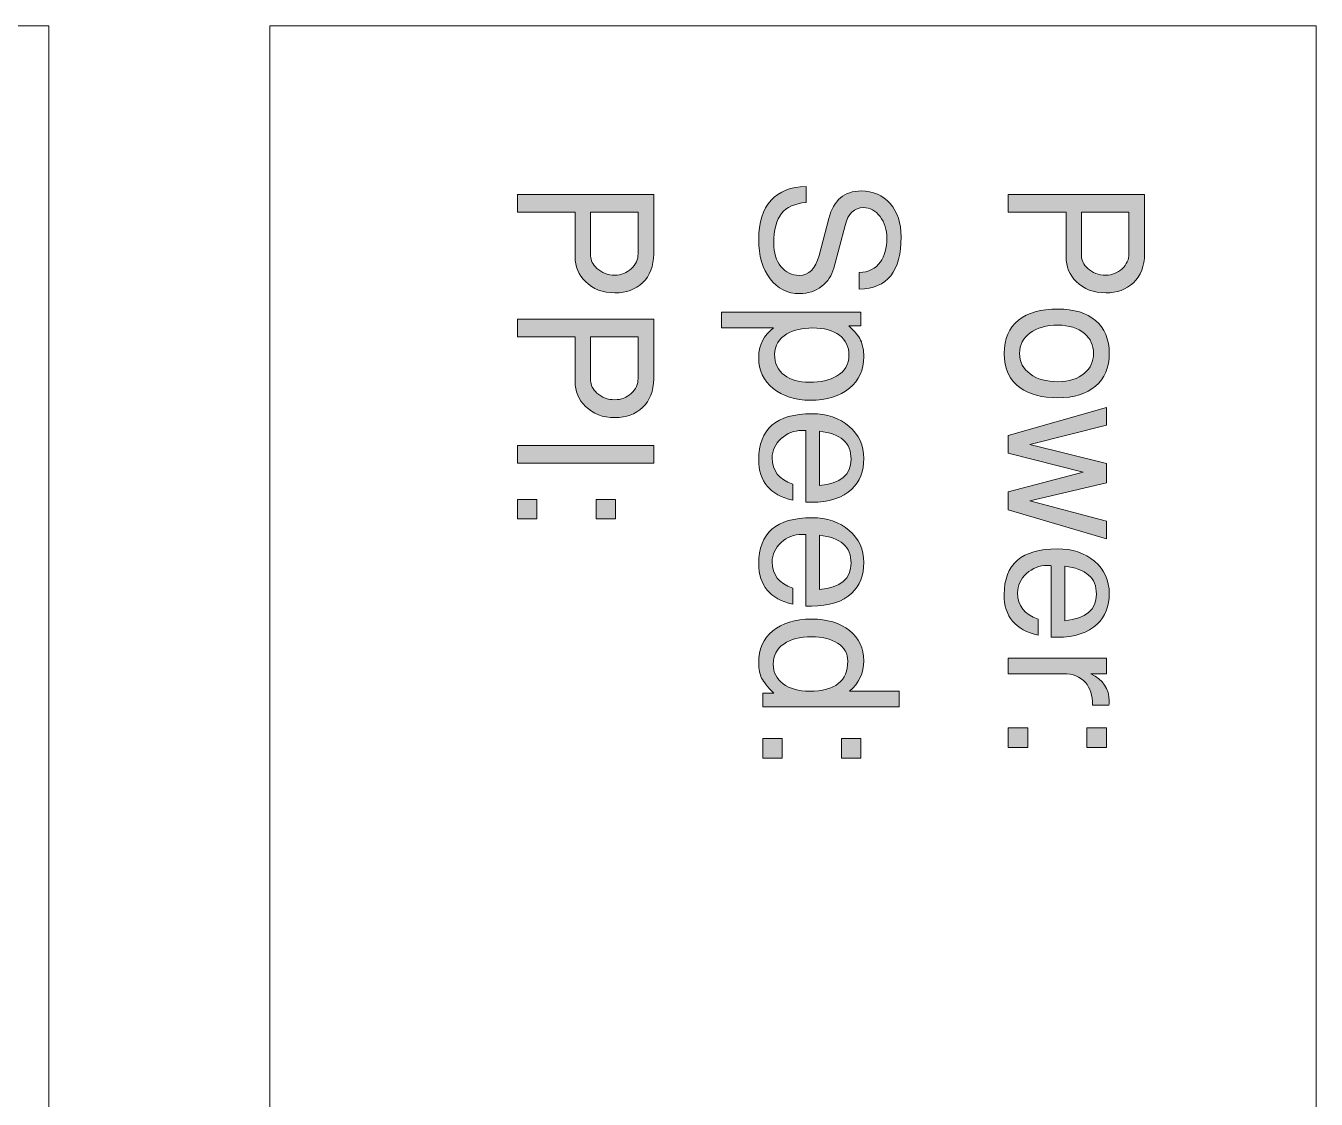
# Model space of a CAD drawing. Header units: inches. Extents: x 0.59 to 9.35, y -3.46 to -0.44.
# Drawn here: x 3.75 to 4.901, y -1.398 to -0.441 of the extents above; entities that cross this region are included whole.
import ezdxf

# ---------------------------------------------------------------- set-up
doc = ezdxf.new("R2010")
doc.units = ezdxf.units.IN
doc.header["$MEASUREMENT"] = 0
doc.layers.add('Layer 1', color=7, linetype='Continuous')

# ---------------------------------------------------------------- blocks, each defined once
blk = doc.blocks.new('block 39')
at = {"layer": 'Layer 1', "true_color": 0xed1f24}
h = blk.add_hatch(color=240, dxfattribs=at)
h.dxf.hatch_style = 2
edge = h.paths.add_edge_path()
edge.add_spline(control_points=[(4.7131, -0.679), (4.7022, -0.679), (4.6934, -0.6757), (4.6867, -0.669), (4.6806, -0.663), (4.6776, -0.6556), (4.6776, -0.6468), (4.6776, -0.6468), (4.6776, -0.607), (4.6776, -0.607), (4.6776, -0.607), (4.6261, -0.607), (4.6261, -0.607), (4.6261, -0.607), (4.6261, -0.5913), (4.6261, -0.5913), (4.6261, -0.5913), (4.7476, -0.5913), (4.7476, -0.5913), (4.7476, -0.5913), (4.7476, -0.6443), (4.7476, -0.6443), (4.7476, -0.6552), (4.7442, -0.6638), (4.7376, -0.6702), (4.7312, -0.676), (4.7231, -0.679), (4.7131, -0.679)], knot_values=[0, 0, 0, 0, 1, 1, 1, 2, 2, 2, 3, 3, 3, 4, 4, 4, 5, 5, 5, 6, 6, 6, 7, 7, 7, 8, 8, 8, 9, 9, 9, 9], degree=3, periodic=1)
edge = h.paths.add_edge_path()
edge.add_spline(control_points=[(4.7131, -0.6632), (4.7186, -0.6632), (4.7234, -0.6613), (4.7276, -0.6575), (4.7317, -0.6537), (4.7337, -0.6493), (4.7337, -0.6442), (4.7337, -0.6442), (4.7337, -0.607), (4.7337, -0.607), (4.7337, -0.607), (4.6914, -0.607), (4.6914, -0.607), (4.6914, -0.607), (4.6914, -0.6462), (4.6914, -0.6462), (4.6914, -0.65), (4.6932, -0.6537), (4.6969, -0.6572), (4.7012, -0.6612), (4.7066, -0.6632), (4.7131, -0.6632)], knot_values=[0, 0, 0, 0, 1, 1, 1, 2, 2, 2, 3, 3, 3, 4, 4, 4, 5, 5, 5, 6, 6, 6, 7, 7, 7, 7], degree=3, periodic=1)
h = blk.add_hatch(color=240, dxfattribs=at)
h.dxf.hatch_style = 2
edge = h.paths.add_edge_path()
edge.add_spline(control_points=[(4.6704, -0.7725), (4.6562, -0.7725), (4.645, -0.7696), (4.6367, -0.7638), (4.6272, -0.757), (4.6224, -0.7468), (4.6224, -0.733), (4.6224, -0.72), (4.6267, -0.7101), (4.6352, -0.7033), (4.6435, -0.6968), (4.6552, -0.6935), (4.6704, -0.6935), (4.6846, -0.6935), (4.6958, -0.6969), (4.7039, -0.7037), (4.712, -0.7106), (4.7161, -0.7203), (4.7161, -0.733), (4.7161, -0.7457), (4.712, -0.7554), (4.7039, -0.7622), (4.6958, -0.7691), (4.6846, -0.7725), (4.6704, -0.7725)], knot_values=[0, 0, 0, 0, 1, 1, 1, 2, 2, 2, 3, 3, 3, 4, 4, 4, 5, 5, 5, 6, 6, 6, 7, 7, 7, 8, 8, 8, 8], degree=3, periodic=1)
edge = h.paths.add_edge_path()
edge.add_spline(control_points=[(4.6704, -0.7582), (4.6803, -0.7582), (4.6882, -0.7557), (4.6941, -0.7507), (4.6994, -0.7461), (4.7021, -0.7402), (4.7021, -0.733), (4.7021, -0.7258), (4.6994, -0.7199), (4.6941, -0.7153), (4.6882, -0.7103), (4.6803, -0.7078), (4.6704, -0.7078), (4.6601, -0.7078), (4.6518, -0.7101), (4.6456, -0.7147), (4.6393, -0.7192), (4.6362, -0.7253), (4.6362, -0.733), (4.6362, -0.7407), (4.6393, -0.7468), (4.6456, -0.7513), (4.6518, -0.7559), (4.6601, -0.7582), (4.6704, -0.7582)], knot_values=[0, 0, 0, 0, 1, 1, 1, 2, 2, 2, 3, 3, 3, 4, 4, 4, 5, 5, 5, 6, 6, 6, 7, 7, 7, 8, 8, 8, 8], degree=3, periodic=1)
h = blk.add_hatch(color=240, dxfattribs=at)
h.dxf.hatch_style = 2
h.paths.add_polyline_path([(4.7136, -0.8982), (4.6261, -0.8723), (4.6261, -0.8565), (4.693, -0.8388), (4.6261, -0.822), (4.6261, -0.8062), (4.7136, -0.7812), (4.7136, -0.7969), (4.6453, -0.8142), (4.7136, -0.831), (4.7136, -0.8483), (4.6452, -0.8645), (4.7136, -0.8825)])
h = blk.add_hatch(color=240, dxfattribs=at)
h.dxf.hatch_style = 2
edge = h.paths.add_edge_path()
edge.add_spline(control_points=[(4.6694, -0.986), (4.6673, -0.986), (4.6656, -0.9859), (4.6642, -0.9858), (4.6642, -0.9858), (4.6642, -0.9222), (4.6642, -0.9222), (4.6635, -0.922), (4.6623, -0.922), (4.6609, -0.922), (4.6539, -0.922), (4.6477, -0.9244), (4.6424, -0.9292), (4.6371, -0.934), (4.6344, -0.9398), (4.6344, -0.9464), (4.6344, -0.9579), (4.6405, -0.9658), (4.6527, -0.9699), (4.6527, -0.9699), (4.6527, -0.9842), (4.6527, -0.9842), (4.6325, -0.9795), (4.6224, -0.9674), (4.6224, -0.948), (4.6224, -0.9208), (4.6382, -0.9072), (4.6697, -0.9072), (4.6833, -0.9072), (4.6944, -0.9109), (4.7031, -0.9183), (4.7117, -0.9258), (4.7161, -0.9353), (4.7161, -0.947), (4.7161, -0.9584), (4.7125, -0.9675), (4.7054, -0.9743), (4.6973, -0.982), (4.6853, -0.9859), (4.6694, -0.986)], knot_values=[0, 0, 0, 0, 1, 1, 1, 2, 2, 2, 3, 3, 3, 4, 4, 4, 5, 5, 5, 6, 6, 6, 7, 7, 7, 8, 8, 8, 9, 9, 9, 10, 10, 10, 11, 11, 11, 12, 12, 12, 13, 13, 13, 13], degree=3, periodic=1)
edge = h.paths.add_edge_path()
edge.add_spline(control_points=[(4.6766, -0.9712), (4.6953, -0.9694), (4.7047, -0.9615), (4.7047, -0.9476), (4.7047, -0.9331), (4.6953, -0.9248), (4.6766, -0.9227), (4.6766, -0.9227), (4.6766, -0.9712), (4.6766, -0.9712)], knot_values=[0, 0, 0, 0, 1, 1, 1, 2, 2, 2, 3, 3, 3, 3], degree=3, periodic=1)
h = blk.add_hatch(color=240, dxfattribs=at)
h.dxf.hatch_style = 2
edge = h.paths.add_edge_path()
edge.add_spline(control_points=[(4.7012, -1.0465), (4.7012, -1.0379), (4.6991, -1.0312), (4.6949, -1.0263), (4.6902, -1.0211), (4.6836, -1.0185), (4.6751, -1.0185), (4.6751, -1.0185), (4.6261, -1.0185), (4.6261, -1.0185), (4.6261, -1.0185), (4.6261, -1.0045), (4.6261, -1.0045), (4.6261, -1.0045), (4.7136, -1.0045), (4.7136, -1.0045), (4.7136, -1.0045), (4.7136, -1.0185), (4.7136, -1.0185), (4.7136, -1.0185), (4.6996, -1.0185), (4.6996, -1.0185), (4.7106, -1.024), (4.7161, -1.032), (4.7161, -1.0425), (4.7161, -1.0434), (4.716, -1.0447), (4.7157, -1.0465), (4.7157, -1.0465), (4.7012, -1.0465), (4.7012, -1.0465)], knot_values=[0, 0, 0, 0, 1, 1, 1, 2, 2, 2, 3, 3, 3, 4, 4, 4, 5, 5, 5, 6, 6, 6, 7, 7, 7, 8, 8, 8, 9, 9, 9, 10, 10, 10, 10], degree=3, periodic=1)
h = blk.add_hatch(color=240, dxfattribs=at)
h.dxf.hatch_style = 2
h.paths.add_polyline_path([(4.6261, -1.0842), (4.6261, -1.0668), (4.6434, -1.0668), (4.6434, -1.0842)])
h.paths.add_polyline_path([(4.6962, -1.0842), (4.6962, -1.0668), (4.7136, -1.0668), (4.7136, -1.0842)])
at = {"layer": 'Layer 1', "lineweight": 0}
for points in [[(4.7136, -0.8982), (4.6261, -0.8723), (4.6261, -0.8565), (4.693, -0.8388), (4.6261, -0.822), (4.6261, -0.8062), (4.7136, -0.7812), (4.7136, -0.7969), (4.6453, -0.8142), (4.7136, -0.831), (4.7136, -0.8483), (4.6452, -0.8645), (4.7136, -0.8825), (4.7136, -0.8982)], [(4.6261, -1.0842), (4.6261, -1.0668), (4.6434, -1.0668), (4.6434, -1.0842), (4.6261, -1.0842)], [(4.6962, -1.0842), (4.6962, -1.0668), (4.7136, -1.0668), (4.7136, -1.0842), (4.6962, -1.0842)]]:
    blk.add_lwpolyline(points, dxfattribs=at)
for points, knots in [([(4.7131, -0.679), (4.7022, -0.679), (4.6934, -0.6757), (4.6867, -0.669), (4.6806, -0.663), (4.6776, -0.6556), (4.6776, -0.6468), (4.6776, -0.6468), (4.6776, -0.607), (4.6776, -0.607), (4.6776, -0.607), (4.6261, -0.607), (4.6261, -0.607), (4.6261, -0.607), (4.6261, -0.5913), (4.6261, -0.5913), (4.6261, -0.5913), (4.7476, -0.5913), (4.7476, -0.5913), (4.7476, -0.5913), (4.7476, -0.6443), (4.7476, -0.6443), (4.7476, -0.6552), (4.7442, -0.6638), (4.7376, -0.6702), (4.7312, -0.676), (4.7231, -0.679), (4.7131, -0.679)], [0, 0, 0, 0, 1, 1, 1, 2, 2, 2, 3, 3, 3, 4, 4, 4, 5, 5, 5, 6, 6, 6, 7, 7, 7, 8, 8, 8, 9, 9, 9, 9]), ([(4.7131, -0.6632), (4.7186, -0.6632), (4.7234, -0.6613), (4.7276, -0.6575), (4.7317, -0.6537), (4.7337, -0.6493), (4.7337, -0.6442), (4.7337, -0.6442), (4.7337, -0.607), (4.7337, -0.607), (4.7337, -0.607), (4.6914, -0.607), (4.6914, -0.607), (4.6914, -0.607), (4.6914, -0.6462), (4.6914, -0.6462), (4.6914, -0.65), (4.6932, -0.6537), (4.6969, -0.6572), (4.7012, -0.6612), (4.7066, -0.6632), (4.7131, -0.6632)], [0, 0, 0, 0, 1, 1, 1, 2, 2, 2, 3, 3, 3, 4, 4, 4, 5, 5, 5, 6, 6, 6, 7, 7, 7, 7]), ([(4.6704, -0.7725), (4.6562, -0.7725), (4.645, -0.7696), (4.6367, -0.7638), (4.6272, -0.757), (4.6224, -0.7468), (4.6224, -0.733), (4.6224, -0.72), (4.6267, -0.7101), (4.6352, -0.7033), (4.6435, -0.6968), (4.6552, -0.6935), (4.6704, -0.6935), (4.6846, -0.6935), (4.6958, -0.6969), (4.7039, -0.7037), (4.712, -0.7106), (4.7161, -0.7203), (4.7161, -0.733), (4.7161, -0.7457), (4.712, -0.7554), (4.7039, -0.7622), (4.6958, -0.7691), (4.6846, -0.7725), (4.6704, -0.7725)], [0, 0, 0, 0, 1, 1, 1, 2, 2, 2, 3, 3, 3, 4, 4, 4, 5, 5, 5, 6, 6, 6, 7, 7, 7, 8, 8, 8, 8]), ([(4.6704, -0.7582), (4.6803, -0.7582), (4.6882, -0.7557), (4.6941, -0.7507), (4.6994, -0.7461), (4.7021, -0.7402), (4.7021, -0.733), (4.7021, -0.7258), (4.6994, -0.7199), (4.6941, -0.7153), (4.6882, -0.7103), (4.6803, -0.7078), (4.6704, -0.7078), (4.6601, -0.7078), (4.6518, -0.7101), (4.6456, -0.7147), (4.6393, -0.7192), (4.6362, -0.7253), (4.6362, -0.733), (4.6362, -0.7407), (4.6393, -0.7468), (4.6456, -0.7513), (4.6518, -0.7559), (4.6601, -0.7582), (4.6704, -0.7582)], [0, 0, 0, 0, 1, 1, 1, 2, 2, 2, 3, 3, 3, 4, 4, 4, 5, 5, 5, 6, 6, 6, 7, 7, 7, 8, 8, 8, 8]), ([(4.6694, -0.986), (4.6673, -0.986), (4.6656, -0.9859), (4.6642, -0.9858), (4.6642, -0.9858), (4.6642, -0.9222), (4.6642, -0.9222), (4.6635, -0.922), (4.6623, -0.922), (4.6609, -0.922), (4.6539, -0.922), (4.6477, -0.9244), (4.6424, -0.9292), (4.6371, -0.934), (4.6344, -0.9398), (4.6344, -0.9464), (4.6344, -0.9579), (4.6405, -0.9658), (4.6527, -0.9699), (4.6527, -0.9699), (4.6527, -0.9842), (4.6527, -0.9842), (4.6325, -0.9795), (4.6224, -0.9674), (4.6224, -0.948), (4.6224, -0.9208), (4.6382, -0.9072), (4.6697, -0.9072), (4.6833, -0.9072), (4.6944, -0.9109), (4.7031, -0.9183), (4.7117, -0.9258), (4.7161, -0.9353), (4.7161, -0.947), (4.7161, -0.9584), (4.7125, -0.9675), (4.7054, -0.9743), (4.6973, -0.982), (4.6853, -0.9859), (4.6694, -0.986)], [0, 0, 0, 0, 1, 1, 1, 2, 2, 2, 3, 3, 3, 4, 4, 4, 5, 5, 5, 6, 6, 6, 7, 7, 7, 8, 8, 8, 9, 9, 9, 10, 10, 10, 11, 11, 11, 12, 12, 12, 13, 13, 13, 13]), ([(4.6766, -0.9712), (4.6953, -0.9694), (4.7047, -0.9615), (4.7047, -0.9476), (4.7047, -0.9331), (4.6953, -0.9248), (4.6766, -0.9227), (4.6766, -0.9227), (4.6766, -0.9712), (4.6766, -0.9712)], [0, 0, 0, 0, 1, 1, 1, 2, 2, 2, 3, 3, 3, 3]), ([(4.7012, -1.0465), (4.7012, -1.0379), (4.6991, -1.0312), (4.6949, -1.0263), (4.6902, -1.0211), (4.6836, -1.0185), (4.6751, -1.0185), (4.6751, -1.0185), (4.6261, -1.0185), (4.6261, -1.0185), (4.6261, -1.0185), (4.6261, -1.0045), (4.6261, -1.0045), (4.6261, -1.0045), (4.7136, -1.0045), (4.7136, -1.0045), (4.7136, -1.0045), (4.7136, -1.0185), (4.7136, -1.0185), (4.7136, -1.0185), (4.6996, -1.0185), (4.6996, -1.0185), (4.7106, -1.024), (4.7161, -1.032), (4.7161, -1.0425), (4.7161, -1.0434), (4.716, -1.0447), (4.7157, -1.0465), (4.7157, -1.0465), (4.7012, -1.0465), (4.7012, -1.0465)], [0, 0, 0, 0, 1, 1, 1, 2, 2, 2, 3, 3, 3, 4, 4, 4, 5, 5, 5, 6, 6, 6, 7, 7, 7, 8, 8, 8, 9, 9, 9, 10, 10, 10, 10])]:
    blk.add_open_spline(points, degree=3, knots=knots, dxfattribs=at)
blk = doc.blocks.new('block 41')
at = {"layer": 'Layer 1', "true_color": 0xed1f24}
h = blk.add_hatch(color=240, dxfattribs=at)
h.dxf.hatch_style = 2
edge = h.paths.add_edge_path()
edge.add_spline(control_points=[(4.4401, -0.6797), (4.4292, -0.6797), (4.4204, -0.6753), (4.4137, -0.6665), (4.407, -0.6577), (4.4036, -0.646), (4.4036, -0.6315), (4.4036, -0.6162), (4.4073, -0.6045), (4.4146, -0.5965), (4.422, -0.5885), (4.4323, -0.5844), (4.4458, -0.5842), (4.4458, -0.5842), (4.4458, -0.5985), (4.4458, -0.5985), (4.4358, -0.5993), (4.4285, -0.6025), (4.424, -0.6082), (4.4194, -0.614), (4.4171, -0.6228), (4.4171, -0.6348), (4.4171, -0.6434), (4.4192, -0.6503), (4.4234, -0.6556), (4.4277, -0.6608), (4.4331, -0.6635), (4.4398, -0.6635), (4.4484, -0.6635), (4.4543, -0.6575), (4.4574, -0.6456), (4.4574, -0.6456), (4.4661, -0.6127), (4.4661, -0.6127), (4.4704, -0.5963), (4.48, -0.5882), (4.4949, -0.5882), (4.5056, -0.5882), (4.5142, -0.5919), (4.5208, -0.5994), (4.5273, -0.6069), (4.5306, -0.6168), (4.5306, -0.629), (4.5306, -0.6597), (4.5182, -0.6753), (4.4933, -0.6758), (4.4933, -0.6758), (4.4933, -0.661), (4.4933, -0.661), (4.5016, -0.6605), (4.5079, -0.6574), (4.5121, -0.6515), (4.5159, -0.6463), (4.5178, -0.6392), (4.5178, -0.6303), (4.5178, -0.6227), (4.5158, -0.6162), (4.5118, -0.6109), (4.5078, -0.6056), (4.5028, -0.603), (4.4968, -0.603), (4.4888, -0.603), (4.4834, -0.6083), (4.4806, -0.619), (4.4806, -0.619), (4.4706, -0.657), (4.4706, -0.657), (4.4688, -0.6635), (4.4652, -0.6689), (4.4598, -0.6732), (4.454, -0.6775), (4.4475, -0.6797), (4.4401, -0.6797)], knot_values=[0, 0, 0, 0, 1, 1, 1, 2, 2, 2, 3, 3, 3, 4, 4, 4, 5, 5, 5, 6, 6, 6, 7, 7, 7, 8, 8, 8, 9, 9, 9, 10, 10, 10, 11, 11, 11, 12, 12, 12, 13, 13, 13, 14, 14, 14, 15, 15, 15, 16, 16, 16, 17, 17, 17, 18, 18, 18, 19, 19, 19, 20, 20, 20, 21, 21, 21, 22, 22, 22, 23, 23, 23, 24, 24, 24, 24], degree=3, periodic=1)
h = blk.add_hatch(color=240, dxfattribs=at)
h.dxf.hatch_style = 2
edge = h.paths.add_edge_path()
edge.add_spline(control_points=[(4.4496, -0.7747), (4.4361, -0.7747), (4.425, -0.7712), (4.4165, -0.7642), (4.4079, -0.7573), (4.4036, -0.7482), (4.4036, -0.737), (4.4036, -0.7257), (4.408, -0.7168), (4.4168, -0.7103), (4.4168, -0.7103), (4.3706, -0.7103), (4.3706, -0.7103), (4.3706, -0.7103), (4.3706, -0.6963), (4.3706, -0.6963), (4.3706, -0.6963), (4.4948, -0.6963), (4.4948, -0.6963), (4.4948, -0.6963), (4.4948, -0.7085), (4.4948, -0.7085), (4.4948, -0.7085), (4.484, -0.7085), (4.484, -0.7085), (4.4891, -0.7132), (4.4926, -0.7174), (4.4945, -0.7213), (4.4963, -0.7252), (4.4973, -0.7301), (4.4973, -0.736), (4.4973, -0.7477), (4.493, -0.757), (4.4845, -0.7641), (4.4759, -0.7711), (4.4643, -0.7747), (4.4496, -0.7747)], knot_values=[0, 0, 0, 0, 1, 1, 1, 2, 2, 2, 3, 3, 3, 4, 4, 4, 5, 5, 5, 6, 6, 6, 7, 7, 7, 8, 8, 8, 9, 9, 9, 10, 10, 10, 11, 11, 11, 12, 12, 12, 12], degree=3, periodic=1)
edge = h.paths.add_edge_path()
edge.add_spline(control_points=[(4.4488, -0.7587), (4.4588, -0.7587), (4.4669, -0.7568), (4.4731, -0.7532), (4.4805, -0.749), (4.4841, -0.7428), (4.4841, -0.7346), (4.4841, -0.7269), (4.4813, -0.721), (4.4756, -0.7167), (4.47, -0.7125), (4.462, -0.7103), (4.4516, -0.7103), (4.4425, -0.7103), (4.4349, -0.7121), (4.4288, -0.7156), (4.4215, -0.7198), (4.4178, -0.7259), (4.4178, -0.7337), (4.4178, -0.7419), (4.4207, -0.7482), (4.4265, -0.7525), (4.4318, -0.7566), (4.4392, -0.7587), (4.4488, -0.7587)], knot_values=[0, 0, 0, 0, 1, 1, 1, 2, 2, 2, 3, 3, 3, 4, 4, 4, 5, 5, 5, 6, 6, 6, 7, 7, 7, 8, 8, 8, 8], degree=3, periodic=1)
h = blk.add_hatch(color=240, dxfattribs=at)
h.dxf.hatch_style = 2
edge = h.paths.add_edge_path()
edge.add_spline(control_points=[(4.4506, -0.8657), (4.4485, -0.8657), (4.4468, -0.8656), (4.4455, -0.8655), (4.4455, -0.8655), (4.4455, -0.8018), (4.4455, -0.8018), (4.4447, -0.8017), (4.4436, -0.8017), (4.4421, -0.8017), (4.4351, -0.8017), (4.429, -0.8041), (4.4236, -0.8089), (4.4183, -0.8137), (4.4156, -0.8194), (4.4156, -0.8261), (4.4156, -0.8376), (4.4217, -0.8454), (4.434, -0.8495), (4.434, -0.8495), (4.434, -0.8638), (4.434, -0.8638), (4.4137, -0.8592), (4.4036, -0.8471), (4.4036, -0.8277), (4.4036, -0.8004), (4.4194, -0.7868), (4.451, -0.7868), (4.4645, -0.7868), (4.4756, -0.7905), (4.4843, -0.798), (4.493, -0.8054), (4.4973, -0.815), (4.4973, -0.8267), (4.4973, -0.8381), (4.4937, -0.8472), (4.4866, -0.854), (4.4785, -0.8617), (4.4665, -0.8655), (4.4506, -0.8657)], knot_values=[0, 0, 0, 0, 1, 1, 1, 2, 2, 2, 3, 3, 3, 4, 4, 4, 5, 5, 5, 6, 6, 6, 7, 7, 7, 8, 8, 8, 9, 9, 9, 10, 10, 10, 11, 11, 11, 12, 12, 12, 13, 13, 13, 13], degree=3, periodic=1)
edge = h.paths.add_edge_path()
edge.add_spline(control_points=[(4.4578, -0.8508), (4.4766, -0.849), (4.486, -0.8412), (4.486, -0.8272), (4.486, -0.8127), (4.4766, -0.8044), (4.4578, -0.8023), (4.4578, -0.8023), (4.4578, -0.8508), (4.4578, -0.8508)], knot_values=[0, 0, 0, 0, 1, 1, 1, 2, 2, 2, 3, 3, 3, 3], degree=3, periodic=1)
h = blk.add_hatch(color=240, dxfattribs=at)
h.dxf.hatch_style = 2
edge = h.paths.add_edge_path()
edge.add_spline(control_points=[(4.4506, -0.9583), (4.4485, -0.9583), (4.4468, -0.9583), (4.4455, -0.9582), (4.4455, -0.9582), (4.4455, -0.8945), (4.4455, -0.8945), (4.4447, -0.8944), (4.4436, -0.8943), (4.4421, -0.8943), (4.4351, -0.8943), (4.429, -0.8967), (4.4236, -0.9016), (4.4183, -0.9064), (4.4156, -0.9121), (4.4156, -0.9188), (4.4156, -0.9303), (4.4217, -0.9381), (4.434, -0.9422), (4.434, -0.9422), (4.434, -0.9565), (4.434, -0.9565), (4.4137, -0.9518), (4.4036, -0.9398), (4.4036, -0.9203), (4.4036, -0.8931), (4.4194, -0.8795), (4.451, -0.8795), (4.4645, -0.8795), (4.4756, -0.8832), (4.4843, -0.8907), (4.493, -0.8981), (4.4973, -0.9077), (4.4973, -0.9193), (4.4973, -0.9308), (4.4937, -0.9399), (4.4866, -0.9467), (4.4785, -0.9543), (4.4665, -0.9582), (4.4506, -0.9583)], knot_values=[0, 0, 0, 0, 1, 1, 1, 2, 2, 2, 3, 3, 3, 4, 4, 4, 5, 5, 5, 6, 6, 6, 7, 7, 7, 8, 8, 8, 9, 9, 9, 10, 10, 10, 11, 11, 11, 12, 12, 12, 13, 13, 13, 13], degree=3, periodic=1)
edge = h.paths.add_edge_path()
edge.add_spline(control_points=[(4.4578, -0.9435), (4.4766, -0.9417), (4.486, -0.9338), (4.486, -0.9199), (4.486, -0.9054), (4.4766, -0.8971), (4.4578, -0.895), (4.4578, -0.895), (4.4578, -0.9435), (4.4578, -0.9435)], knot_values=[0, 0, 0, 0, 1, 1, 1, 2, 2, 2, 3, 3, 3, 3], degree=3, periodic=1)
h = blk.add_hatch(color=240, dxfattribs=at)
h.dxf.hatch_style = 2
edge = h.paths.add_edge_path()
edge.add_spline(control_points=[(4.4073, -1.048), (4.4073, -1.048), (4.4073, -1.0358), (4.4073, -1.0358), (4.4073, -1.0358), (4.4171, -1.0358), (4.4171, -1.0358), (4.4116, -1.0303), (4.4079, -1.0258), (4.4062, -1.0223), (4.4045, -1.0189), (4.4036, -1.0144), (4.4036, -1.0088), (4.4036, -0.9966), (4.4078, -0.987), (4.4161, -0.9802), (4.4245, -0.9733), (4.436, -0.9698), (4.4508, -0.9698), (4.4647, -0.9698), (4.4759, -0.9732), (4.4845, -0.9801), (4.493, -0.9869), (4.4973, -0.9959), (4.4973, -1.007), (4.4973, -1.0179), (4.493, -1.0269), (4.4845, -1.034), (4.4845, -1.034), (4.5288, -1.034), (4.5288, -1.034), (4.5288, -1.034), (4.5288, -1.048), (4.5288, -1.048), (4.5288, -1.048), (4.4073, -1.048), (4.4073, -1.048)], knot_values=[0, 0, 0, 0, 1, 1, 1, 2, 2, 2, 3, 3, 3, 4, 4, 4, 5, 5, 5, 6, 6, 6, 7, 7, 7, 8, 8, 8, 9, 9, 9, 10, 10, 10, 11, 11, 11, 12, 12, 12, 12], degree=3, periodic=1)
edge = h.paths.add_edge_path()
edge.add_spline(control_points=[(4.4491, -1.034), (4.4717, -1.034), (4.483, -1.0251), (4.483, -1.0072), (4.483, -1.0005), (4.48, -0.9952), (4.474, -0.9913), (4.468, -0.9874), (4.4602, -0.9855), (4.4508, -0.9855), (4.4405, -0.9855), (4.4322, -0.9877), (4.426, -0.992), (4.4197, -0.9963), (4.4166, -1.0023), (4.4166, -1.0099), (4.4166, -1.0173), (4.4195, -1.0232), (4.4253, -1.0275), (4.4311, -1.0318), (4.439, -1.034), (4.4491, -1.034)], knot_values=[0, 0, 0, 0, 1, 1, 1, 2, 2, 2, 3, 3, 3, 4, 4, 4, 5, 5, 5, 6, 6, 6, 7, 7, 7, 7], degree=3, periodic=1)
h = blk.add_hatch(color=240, dxfattribs=at)
h.dxf.hatch_style = 2
h.paths.add_polyline_path([(4.4073, -1.0937), (4.4073, -1.0763), (4.4246, -1.0763), (4.4246, -1.0937)])
h.paths.add_polyline_path([(4.4775, -1.0937), (4.4775, -1.0763), (4.4948, -1.0763), (4.4948, -1.0937)])
at = {"layer": 'Layer 1', "lineweight": 0}
for points in [[(4.4073, -1.0937), (4.4073, -1.0763), (4.4246, -1.0763), (4.4246, -1.0937), (4.4073, -1.0937)], [(4.4775, -1.0937), (4.4775, -1.0763), (4.4948, -1.0763), (4.4948, -1.0937), (4.4775, -1.0937)]]:
    blk.add_lwpolyline(points, dxfattribs=at)
for points, knots in [([(4.4401, -0.6797), (4.4292, -0.6797), (4.4204, -0.6753), (4.4137, -0.6665), (4.407, -0.6577), (4.4036, -0.646), (4.4036, -0.6315), (4.4036, -0.6162), (4.4073, -0.6045), (4.4146, -0.5965), (4.422, -0.5885), (4.4323, -0.5844), (4.4458, -0.5842), (4.4458, -0.5842), (4.4458, -0.5985), (4.4458, -0.5985), (4.4358, -0.5993), (4.4285, -0.6025), (4.424, -0.6082), (4.4194, -0.614), (4.4171, -0.6228), (4.4171, -0.6348), (4.4171, -0.6434), (4.4192, -0.6503), (4.4234, -0.6556), (4.4277, -0.6608), (4.4331, -0.6635), (4.4398, -0.6635), (4.4484, -0.6635), (4.4543, -0.6575), (4.4574, -0.6456), (4.4574, -0.6456), (4.4661, -0.6127), (4.4661, -0.6127), (4.4704, -0.5963), (4.48, -0.5882), (4.4949, -0.5882), (4.5056, -0.5882), (4.5142, -0.5919), (4.5208, -0.5994), (4.5273, -0.6069), (4.5306, -0.6168), (4.5306, -0.629), (4.5306, -0.6597), (4.5182, -0.6753), (4.4933, -0.6758), (4.4933, -0.6758), (4.4933, -0.661), (4.4933, -0.661), (4.5016, -0.6605), (4.5079, -0.6574), (4.5121, -0.6515), (4.5159, -0.6463), (4.5178, -0.6392), (4.5178, -0.6303), (4.5178, -0.6227), (4.5158, -0.6162), (4.5118, -0.6109), (4.5078, -0.6056), (4.5028, -0.603), (4.4968, -0.603), (4.4888, -0.603), (4.4834, -0.6083), (4.4806, -0.619), (4.4806, -0.619), (4.4706, -0.657), (4.4706, -0.657), (4.4688, -0.6635), (4.4652, -0.6689), (4.4598, -0.6732), (4.454, -0.6775), (4.4475, -0.6797), (4.4401, -0.6797)], [0, 0, 0, 0, 1, 1, 1, 2, 2, 2, 3, 3, 3, 4, 4, 4, 5, 5, 5, 6, 6, 6, 7, 7, 7, 8, 8, 8, 9, 9, 9, 10, 10, 10, 11, 11, 11, 12, 12, 12, 13, 13, 13, 14, 14, 14, 15, 15, 15, 16, 16, 16, 17, 17, 17, 18, 18, 18, 19, 19, 19, 20, 20, 20, 21, 21, 21, 22, 22, 22, 23, 23, 23, 24, 24, 24, 24]), ([(4.4496, -0.7747), (4.4361, -0.7747), (4.425, -0.7712), (4.4165, -0.7642), (4.4079, -0.7573), (4.4036, -0.7482), (4.4036, -0.737), (4.4036, -0.7257), (4.408, -0.7168), (4.4168, -0.7103), (4.4168, -0.7103), (4.3706, -0.7103), (4.3706, -0.7103), (4.3706, -0.7103), (4.3706, -0.6963), (4.3706, -0.6963), (4.3706, -0.6963), (4.4948, -0.6963), (4.4948, -0.6963), (4.4948, -0.6963), (4.4948, -0.7085), (4.4948, -0.7085), (4.4948, -0.7085), (4.484, -0.7085), (4.484, -0.7085), (4.4891, -0.7132), (4.4926, -0.7174), (4.4945, -0.7213), (4.4963, -0.7252), (4.4973, -0.7301), (4.4973, -0.736), (4.4973, -0.7477), (4.493, -0.757), (4.4845, -0.7641), (4.4759, -0.7711), (4.4643, -0.7747), (4.4496, -0.7747)], [0, 0, 0, 0, 1, 1, 1, 2, 2, 2, 3, 3, 3, 4, 4, 4, 5, 5, 5, 6, 6, 6, 7, 7, 7, 8, 8, 8, 9, 9, 9, 10, 10, 10, 11, 11, 11, 12, 12, 12, 12]), ([(4.4488, -0.7587), (4.4588, -0.7587), (4.4669, -0.7568), (4.4731, -0.7532), (4.4805, -0.749), (4.4841, -0.7428), (4.4841, -0.7346), (4.4841, -0.7269), (4.4813, -0.721), (4.4756, -0.7167), (4.47, -0.7125), (4.462, -0.7103), (4.4516, -0.7103), (4.4425, -0.7103), (4.4349, -0.7121), (4.4288, -0.7156), (4.4215, -0.7198), (4.4178, -0.7259), (4.4178, -0.7337), (4.4178, -0.7419), (4.4207, -0.7482), (4.4265, -0.7525), (4.4318, -0.7566), (4.4392, -0.7587), (4.4488, -0.7587)], [0, 0, 0, 0, 1, 1, 1, 2, 2, 2, 3, 3, 3, 4, 4, 4, 5, 5, 5, 6, 6, 6, 7, 7, 7, 8, 8, 8, 8]), ([(4.4506, -0.8657), (4.4485, -0.8657), (4.4468, -0.8656), (4.4455, -0.8655), (4.4455, -0.8655), (4.4455, -0.8018), (4.4455, -0.8018), (4.4447, -0.8017), (4.4436, -0.8017), (4.4421, -0.8017), (4.4351, -0.8017), (4.429, -0.8041), (4.4236, -0.8089), (4.4183, -0.8137), (4.4156, -0.8194), (4.4156, -0.8261), (4.4156, -0.8376), (4.4217, -0.8454), (4.434, -0.8495), (4.434, -0.8495), (4.434, -0.8638), (4.434, -0.8638), (4.4137, -0.8592), (4.4036, -0.8471), (4.4036, -0.8277), (4.4036, -0.8004), (4.4194, -0.7868), (4.451, -0.7868), (4.4645, -0.7868), (4.4756, -0.7905), (4.4843, -0.798), (4.493, -0.8054), (4.4973, -0.815), (4.4973, -0.8267), (4.4973, -0.8381), (4.4937, -0.8472), (4.4866, -0.854), (4.4785, -0.8617), (4.4665, -0.8655), (4.4506, -0.8657)], [0, 0, 0, 0, 1, 1, 1, 2, 2, 2, 3, 3, 3, 4, 4, 4, 5, 5, 5, 6, 6, 6, 7, 7, 7, 8, 8, 8, 9, 9, 9, 10, 10, 10, 11, 11, 11, 12, 12, 12, 13, 13, 13, 13]), ([(4.4578, -0.8508), (4.4766, -0.849), (4.486, -0.8412), (4.486, -0.8272), (4.486, -0.8127), (4.4766, -0.8044), (4.4578, -0.8023), (4.4578, -0.8023), (4.4578, -0.8508), (4.4578, -0.8508)], [0, 0, 0, 0, 1, 1, 1, 2, 2, 2, 3, 3, 3, 3]), ([(4.4506, -0.9583), (4.4485, -0.9583), (4.4468, -0.9583), (4.4455, -0.9582), (4.4455, -0.9582), (4.4455, -0.8945), (4.4455, -0.8945), (4.4447, -0.8944), (4.4436, -0.8943), (4.4421, -0.8943), (4.4351, -0.8943), (4.429, -0.8967), (4.4236, -0.9016), (4.4183, -0.9064), (4.4156, -0.9121), (4.4156, -0.9188), (4.4156, -0.9303), (4.4217, -0.9381), (4.434, -0.9422), (4.434, -0.9422), (4.434, -0.9565), (4.434, -0.9565), (4.4137, -0.9518), (4.4036, -0.9398), (4.4036, -0.9203), (4.4036, -0.8931), (4.4194, -0.8795), (4.451, -0.8795), (4.4645, -0.8795), (4.4756, -0.8832), (4.4843, -0.8907), (4.493, -0.8981), (4.4973, -0.9077), (4.4973, -0.9193), (4.4973, -0.9308), (4.4937, -0.9399), (4.4866, -0.9467), (4.4785, -0.9543), (4.4665, -0.9582), (4.4506, -0.9583)], [0, 0, 0, 0, 1, 1, 1, 2, 2, 2, 3, 3, 3, 4, 4, 4, 5, 5, 5, 6, 6, 6, 7, 7, 7, 8, 8, 8, 9, 9, 9, 10, 10, 10, 11, 11, 11, 12, 12, 12, 13, 13, 13, 13]), ([(4.4578, -0.9435), (4.4766, -0.9417), (4.486, -0.9338), (4.486, -0.9199), (4.486, -0.9054), (4.4766, -0.8971), (4.4578, -0.895), (4.4578, -0.895), (4.4578, -0.9435), (4.4578, -0.9435)], [0, 0, 0, 0, 1, 1, 1, 2, 2, 2, 3, 3, 3, 3]), ([(4.4073, -1.048), (4.4073, -1.048), (4.4073, -1.0358), (4.4073, -1.0358), (4.4073, -1.0358), (4.4171, -1.0358), (4.4171, -1.0358), (4.4116, -1.0303), (4.4079, -1.0258), (4.4062, -1.0223), (4.4045, -1.0189), (4.4036, -1.0144), (4.4036, -1.0088), (4.4036, -0.9966), (4.4078, -0.987), (4.4161, -0.9802), (4.4245, -0.9733), (4.436, -0.9698), (4.4508, -0.9698), (4.4647, -0.9698), (4.4759, -0.9732), (4.4845, -0.9801), (4.493, -0.9869), (4.4973, -0.9959), (4.4973, -1.007), (4.4973, -1.0179), (4.493, -1.0269), (4.4845, -1.034), (4.4845, -1.034), (4.5288, -1.034), (4.5288, -1.034), (4.5288, -1.034), (4.5288, -1.048), (4.5288, -1.048), (4.5288, -1.048), (4.4073, -1.048), (4.4073, -1.048)], [0, 0, 0, 0, 1, 1, 1, 2, 2, 2, 3, 3, 3, 4, 4, 4, 5, 5, 5, 6, 6, 6, 7, 7, 7, 8, 8, 8, 9, 9, 9, 10, 10, 10, 11, 11, 11, 12, 12, 12, 12]), ([(4.4491, -1.034), (4.4717, -1.034), (4.483, -1.0251), (4.483, -1.0072), (4.483, -1.0005), (4.48, -0.9952), (4.474, -0.9913), (4.468, -0.9874), (4.4602, -0.9855), (4.4508, -0.9855), (4.4405, -0.9855), (4.4322, -0.9877), (4.426, -0.992), (4.4197, -0.9963), (4.4166, -1.0023), (4.4166, -1.0099), (4.4166, -1.0173), (4.4195, -1.0232), (4.4253, -1.0275), (4.4311, -1.0318), (4.439, -1.034), (4.4491, -1.034)], [0, 0, 0, 0, 1, 1, 1, 2, 2, 2, 3, 3, 3, 4, 4, 4, 5, 5, 5, 6, 6, 6, 7, 7, 7, 7])]:
    blk.add_open_spline(points, degree=3, knots=knots, dxfattribs=at)
blk = doc.blocks.new('block 42')
at = {"layer": 'Layer 1', "true_color": 0xed1f24}
h = blk.add_hatch(color=240, dxfattribs=at)
h.dxf.hatch_style = 2
edge = h.paths.add_edge_path()
edge.add_spline(control_points=[(4.2755, -0.679), (4.2646, -0.679), (4.2558, -0.6757), (4.2492, -0.669), (4.243, -0.663), (4.24, -0.6556), (4.24, -0.6468), (4.24, -0.6468), (4.24, -0.607), (4.24, -0.607), (4.24, -0.607), (4.1885, -0.607), (4.1885, -0.607), (4.1885, -0.607), (4.1885, -0.5913), (4.1885, -0.5913), (4.1885, -0.5913), (4.31, -0.5913), (4.31, -0.5913), (4.31, -0.5913), (4.31, -0.6443), (4.31, -0.6443), (4.31, -0.6552), (4.3066, -0.6638), (4.3, -0.6702), (4.2936, -0.676), (4.2855, -0.679), (4.2755, -0.679)], knot_values=[0, 0, 0, 0, 1, 1, 1, 2, 2, 2, 3, 3, 3, 4, 4, 4, 5, 5, 5, 6, 6, 6, 7, 7, 7, 8, 8, 8, 9, 9, 9, 9], degree=3, periodic=1)
edge = h.paths.add_edge_path()
edge.add_spline(control_points=[(4.2755, -0.6632), (4.281, -0.6632), (4.2859, -0.6613), (4.29, -0.6575), (4.2941, -0.6537), (4.2961, -0.6493), (4.2961, -0.6442), (4.2961, -0.6442), (4.2961, -0.607), (4.2961, -0.607), (4.2961, -0.607), (4.2538, -0.607), (4.2538, -0.607), (4.2538, -0.607), (4.2538, -0.6462), (4.2538, -0.6462), (4.2538, -0.65), (4.2556, -0.6537), (4.2593, -0.6572), (4.2637, -0.6612), (4.269, -0.6632), (4.2755, -0.6632)], knot_values=[0, 0, 0, 0, 1, 1, 1, 2, 2, 2, 3, 3, 3, 4, 4, 4, 5, 5, 5, 6, 6, 6, 7, 7, 7, 7], degree=3, periodic=1)
h = blk.add_hatch(color=240, dxfattribs=at)
h.dxf.hatch_style = 2
edge = h.paths.add_edge_path()
edge.add_spline(control_points=[(4.2755, -0.7902), (4.2646, -0.7902), (4.2558, -0.7868), (4.2492, -0.7802), (4.243, -0.7742), (4.24, -0.7668), (4.24, -0.758), (4.24, -0.758), (4.24, -0.7182), (4.24, -0.7182), (4.24, -0.7182), (4.1885, -0.7182), (4.1885, -0.7182), (4.1885, -0.7182), (4.1885, -0.7025), (4.1885, -0.7025), (4.1885, -0.7025), (4.31, -0.7025), (4.31, -0.7025), (4.31, -0.7025), (4.31, -0.7555), (4.31, -0.7555), (4.31, -0.7664), (4.3066, -0.775), (4.3, -0.7813), (4.2936, -0.7872), (4.2855, -0.7902), (4.2755, -0.7902)], knot_values=[0, 0, 0, 0, 1, 1, 1, 2, 2, 2, 3, 3, 3, 4, 4, 4, 5, 5, 5, 6, 6, 6, 7, 7, 7, 8, 8, 8, 9, 9, 9, 9], degree=3, periodic=1)
edge = h.paths.add_edge_path()
edge.add_spline(control_points=[(4.2755, -0.7743), (4.281, -0.7743), (4.2859, -0.7724), (4.29, -0.7687), (4.2941, -0.7649), (4.2961, -0.7604), (4.2961, -0.7553), (4.2961, -0.7553), (4.2961, -0.7182), (4.2961, -0.7182), (4.2961, -0.7182), (4.2538, -0.7182), (4.2538, -0.7182), (4.2538, -0.7182), (4.2538, -0.7573), (4.2538, -0.7573), (4.2538, -0.7612), (4.2556, -0.7649), (4.2593, -0.7683), (4.2637, -0.7723), (4.269, -0.7743), (4.2755, -0.7743)], knot_values=[0, 0, 0, 0, 1, 1, 1, 2, 2, 2, 3, 3, 3, 4, 4, 4, 5, 5, 5, 6, 6, 6, 7, 7, 7, 7], degree=3, periodic=1)
h = blk.add_hatch(color=240, dxfattribs=at)
h.dxf.hatch_style = 2
h.paths.add_polyline_path([(4.1885, -0.8308), (4.1885, -0.8152), (4.31, -0.8152), (4.31, -0.8308)])
h = blk.add_hatch(color=240, dxfattribs=at)
h.dxf.hatch_style = 2
h.paths.add_polyline_path([(4.1885, -0.8805), (4.1885, -0.8632), (4.2058, -0.8632), (4.2058, -0.8805)])
h.paths.add_polyline_path([(4.2586, -0.8805), (4.2586, -0.8632), (4.276, -0.8632), (4.276, -0.8805)])
at = {"layer": 'Layer 1', "lineweight": 0}
for points in [[(4.1885, -0.8308), (4.1885, -0.8152), (4.31, -0.8152), (4.31, -0.8308), (4.1885, -0.8308)], [(4.1885, -0.8805), (4.1885, -0.8632), (4.2058, -0.8632), (4.2058, -0.8805), (4.1885, -0.8805)], [(4.2586, -0.8805), (4.2586, -0.8632), (4.276, -0.8632), (4.276, -0.8805), (4.2586, -0.8805)]]:
    blk.add_lwpolyline(points, dxfattribs=at)
for points, knots in [([(4.2755, -0.679), (4.2646, -0.679), (4.2558, -0.6757), (4.2492, -0.669), (4.243, -0.663), (4.24, -0.6556), (4.24, -0.6468), (4.24, -0.6468), (4.24, -0.607), (4.24, -0.607), (4.24, -0.607), (4.1885, -0.607), (4.1885, -0.607), (4.1885, -0.607), (4.1885, -0.5913), (4.1885, -0.5913), (4.1885, -0.5913), (4.31, -0.5913), (4.31, -0.5913), (4.31, -0.5913), (4.31, -0.6443), (4.31, -0.6443), (4.31, -0.6552), (4.3066, -0.6638), (4.3, -0.6702), (4.2936, -0.676), (4.2855, -0.679), (4.2755, -0.679)], [0, 0, 0, 0, 1, 1, 1, 2, 2, 2, 3, 3, 3, 4, 4, 4, 5, 5, 5, 6, 6, 6, 7, 7, 7, 8, 8, 8, 9, 9, 9, 9]), ([(4.2755, -0.6632), (4.281, -0.6632), (4.2859, -0.6613), (4.29, -0.6575), (4.2941, -0.6537), (4.2961, -0.6493), (4.2961, -0.6442), (4.2961, -0.6442), (4.2961, -0.607), (4.2961, -0.607), (4.2961, -0.607), (4.2538, -0.607), (4.2538, -0.607), (4.2538, -0.607), (4.2538, -0.6462), (4.2538, -0.6462), (4.2538, -0.65), (4.2556, -0.6537), (4.2593, -0.6572), (4.2637, -0.6612), (4.269, -0.6632), (4.2755, -0.6632)], [0, 0, 0, 0, 1, 1, 1, 2, 2, 2, 3, 3, 3, 4, 4, 4, 5, 5, 5, 6, 6, 6, 7, 7, 7, 7]), ([(4.2755, -0.7902), (4.2646, -0.7902), (4.2558, -0.7868), (4.2492, -0.7802), (4.243, -0.7742), (4.24, -0.7668), (4.24, -0.758), (4.24, -0.758), (4.24, -0.7182), (4.24, -0.7182), (4.24, -0.7182), (4.1885, -0.7182), (4.1885, -0.7182), (4.1885, -0.7182), (4.1885, -0.7025), (4.1885, -0.7025), (4.1885, -0.7025), (4.31, -0.7025), (4.31, -0.7025), (4.31, -0.7025), (4.31, -0.7555), (4.31, -0.7555), (4.31, -0.7664), (4.3066, -0.775), (4.3, -0.7813), (4.2936, -0.7872), (4.2855, -0.7902), (4.2755, -0.7902)], [0, 0, 0, 0, 1, 1, 1, 2, 2, 2, 3, 3, 3, 4, 4, 4, 5, 5, 5, 6, 6, 6, 7, 7, 7, 8, 8, 8, 9, 9, 9, 9]), ([(4.2755, -0.7743), (4.281, -0.7743), (4.2859, -0.7724), (4.29, -0.7687), (4.2941, -0.7649), (4.2961, -0.7604), (4.2961, -0.7553), (4.2961, -0.7553), (4.2961, -0.7182), (4.2961, -0.7182), (4.2961, -0.7182), (4.2538, -0.7182), (4.2538, -0.7182), (4.2538, -0.7182), (4.2538, -0.7573), (4.2538, -0.7573), (4.2538, -0.7612), (4.2556, -0.7649), (4.2593, -0.7683), (4.2637, -0.7723), (4.269, -0.7743), (4.2755, -0.7743)], [0, 0, 0, 0, 1, 1, 1, 2, 2, 2, 3, 3, 3, 4, 4, 4, 5, 5, 5, 6, 6, 6, 7, 7, 7, 7])]:
    blk.add_open_spline(points, degree=3, knots=knots, dxfattribs=at)
blk = doc.blocks.new('block 37')
at = {"layer": 'Layer 1'}
for name in ['block 41', 'block 42', 'block 39']:
    blk.add_blockref(name, (0, 0), dxfattribs=at)
blk = doc.blocks.new('block 25')
at = {"layer": 'Layer 1', "color": 7, "lineweight": 5, "true_color": 0xffffff}
blk.add_lwpolyline([(3.7709, -2.2303), (3.7709, -0.441), (2.8381, -0.441), (2.8381, -3.4496), (3.4568, -3.4496), (3.6631, -3.4496), (4.0756, -3.4496), (4.283, -3.4496), (4.9006, -3.4496), (4.9006, -0.441), (3.9678, -0.441), (3.9678, -2.2303)], dxfattribs=at)
at = {"layer": 'Layer 1'}
blk.add_blockref('block 37', (0, 0), dxfattribs=at)

msp = doc.modelspace()

# ---------------------------------------------------------------- block references
at = {"layer": 'Layer 1'}
msp.add_blockref('block 25', (0, 0), dxfattribs=at)

doc.saveas('drawing.dxf')
